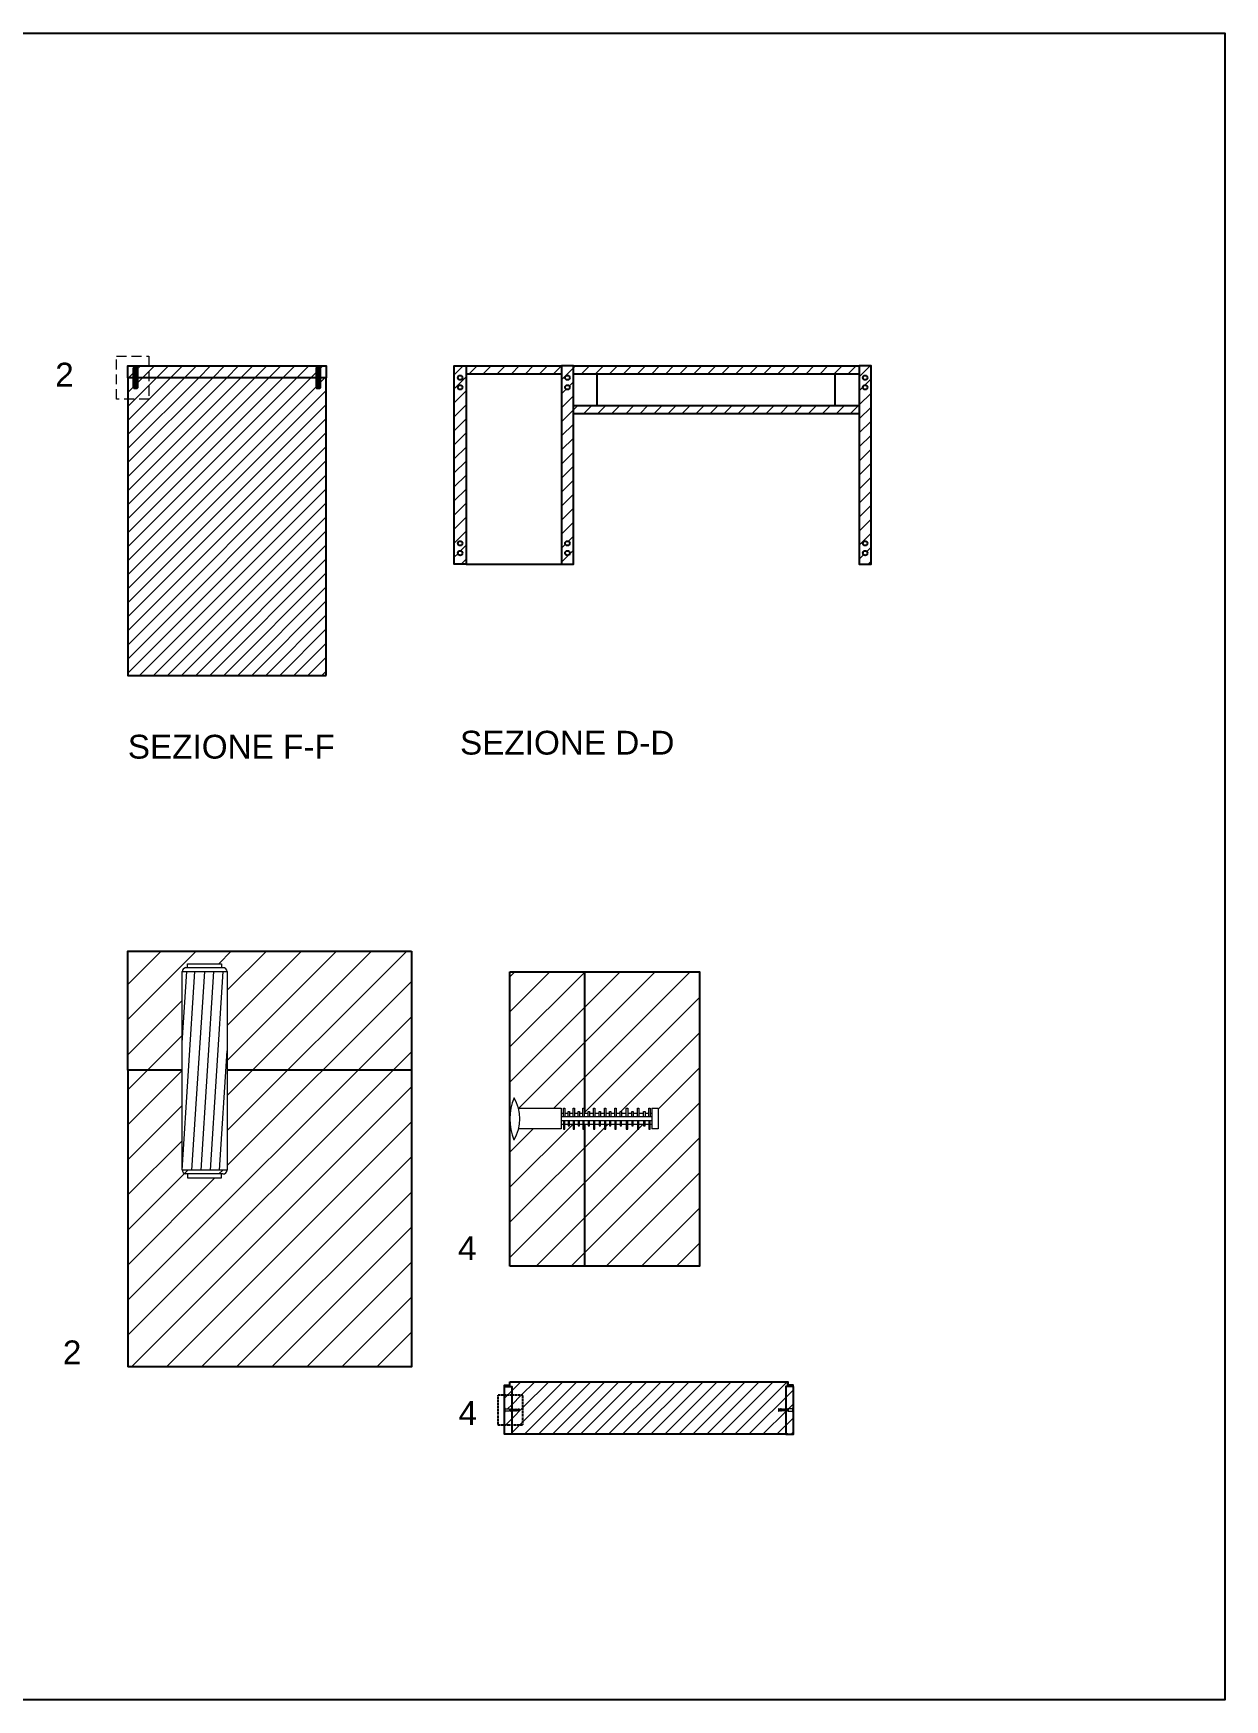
# Model space of a CAD drawing. Header units: centimetres. Extents: x -564 to 600, y 644 to 1064.
# Drawn here: x -269.9 to 30.2, y 644 to 1064 of the extents above; entities that cross this region are included whole.
import ezdxf

# ---------------------------------------------------------------- set-up
doc = ezdxf.new("R2010")
doc.units = ezdxf.units.CM
doc.header["$MEASUREMENT"] = 0
doc.linetypes.add('HIDDEN', pattern=[0.375, 0.25, -0.125])
for name, color, linetype, lineweight in [('dettagli', 4, 'Continuous', 13), ('linee sezioni', 3, 'Continuous', 25), ('quote', 7, 'Continuous', 5), ('trame', 6, 'Continuous', 9)]:
    doc.layers.add(name, color=color, linetype=linetype, lineweight=lineweight)
doc.styles.get("Standard").update_dxf_attribs({"font": 'Arial.ttf'})
pattern_1 = [(45, (-2963.3135, -5277.5656), (-1.76776695, 1.76776695), [])]
pattern_2 = [(45, (-2961.3123, -5195.9218), (-1.76776695, 1.76776695), [])]

msp = doc.modelspace()

# ---------------------------------------------------------------- hatches: boundary and pattern name
at = {"layer": 'trame'}
h = msp.add_hatch(dxfattribs=at)
h.set_pattern_fill('ANSI31', color=256, scale=20)
h.set_pattern_definition(pattern_2)
h.paths.add_polyline_path([(-246.14, 980.18), (-246.14, 977.18), (-244.77, 977.18), (-244.77, 979.66, -0.278503), (-244.68, 979.76), (-244.63, 979.76), (-244.63, 979.86), (-243.78, 979.86), (-243.78, 979.76), (-243.74, 979.76, -0.414214), (-243.63, 979.66), (-243.63, 977.18), (-198.71, 977.18), (-198.71, 979.66, -0.278503), (-198.62, 979.76), (-198.57, 979.76), (-198.57, 979.86), (-197.72, 979.86), (-197.72, 979.76), (-197.68, 979.76, -0.414214), (-197.57, 979.66), (-197.57, 977.18), (-196.14, 977.18), (-196.14, 980.18)])
h = msp.add_hatch(dxfattribs=at)
h.set_pattern_fill('ANSI31', color=256, scale=20)
h.set_pattern_definition([(45, (-2961.3123, -5195.9218), (-1.76776695, 1.76776695), [])])
h.paths.add_polyline_path([(-160.88, 980.18), (-163.88, 980.18), (-163.88, 930.18), (-160.88, 930.18)])
h.paths.add_polyline_path([(-162.95, 974.76, -1), (-161.81, 974.76, -1)], flags=16)
h.paths.add_polyline_path([(-162.95, 977.22, -1), (-161.81, 977.22, -1)], flags=16)
h.paths.add_polyline_path([(-161.81, 935.46, -1), (-162.95, 935.46, -1)], flags=16)
h.paths.add_polyline_path([(-161.81, 933, -1), (-162.95, 933, -1)], flags=16)
h.paths.add_polyline_path([(-160.88, 980.18), (-160.88, 978.18), (-136.88, 978.18), (-136.88, 980.18)])
h.paths.add_polyline_path([(-136.88, 930.18), (-133.88, 930.18), (-133.88, 980.18), (-136.88, 980.18)])
h.paths.add_polyline_path([(-135.95, 974.76, -1), (-134.81, 974.76, -1)], flags=16)
h.paths.add_polyline_path([(-135.95, 977.22, -1), (-134.81, 977.22, -1)], flags=16)
h.paths.add_polyline_path([(-134.81, 935.46, -1), (-135.95, 935.46, -1)], flags=16)
h.paths.add_polyline_path([(-134.81, 933, -1), (-135.95, 933, -1)], flags=16)
h.paths.add_polyline_path([(-133.88, 970.18), (-133.88, 968.18), (-61.88, 968.18), (-61.88, 970.18)])
h.paths.add_polyline_path([(-61.88, 978.18), (-61.88, 980.18), (-133.88, 980.18), (-133.88, 978.18)])
h.paths.add_polyline_path([(-61.88, 930.18), (-58.88, 930.18), (-58.88, 980.18), (-61.88, 980.18)])
h.paths.add_polyline_path([(-60.92, 974.76, -1), (-59.78, 974.76, -1)], flags=16)
h.paths.add_polyline_path([(-60.92, 977.22, -1), (-59.78, 977.22, -1)], flags=16)
h.paths.add_polyline_path([(-59.78, 935.46, -1), (-60.92, 935.46, -1)], flags=16)
h.paths.add_polyline_path([(-59.78, 933, -1), (-60.92, 933, -1)], flags=16)
h = msp.add_hatch(dxfattribs=at)
h.set_pattern_fill('ANSI31', color=256, scale=20)
h.set_pattern_definition(pattern_2)
h.paths.add_polyline_path([(-196.14, 977.18), (-197.57, 977.18), (-197.57, 974.66), (-197.57, 974.56), (-197.72, 974.56), (-197.72, 974.46), (-198.57, 974.46), (-198.62, 974.56), (-198.71, 974.56), (-198.71, 974.66), (-198.71, 977.18), (-243.63, 977.18), (-243.63, 974.66), (-243.63, 974.56), (-243.78, 974.56), (-243.78, 974.46), (-244.63, 974.46), (-244.68, 974.56), (-244.77, 974.56), (-244.77, 974.66), (-244.77, 977.18), (-246.14, 977.18), (-246.14, 902.18), (-196.14, 902.18)])
h = msp.add_hatch(dxfattribs=at)
h.set_pattern_fill('ANSI31', color=256, scale=50)
h.set_pattern_definition([(45, (1693.345, -559.668), (-4.419417, 4.419417), [])])
h.paths.add_polyline_path([(-174.69, 832.64), (-246.14, 832.64), (-246.14, 802.64), (-232.47, 802.64), (-232.47, 827.5, -0.278503), (-231.57, 828.5), (-231.07, 828.5), (-231.07, 829.5), (-222.57, 829.5), (-222.57, 828.5), (-222.21, 828.5, -0.414214), (-221.07, 827.5), (-221.07, 802.64), (-174.69, 802.64)])
h.paths.add_polyline_path([(-174.69, 802.64), (-221.07, 802.64), (-221.07, 777.5), (-232.47, 777.5, 0.278503), (-231.57, 776.5), (-222.57, 776.5), (-222.57, 775.5), (-231.07, 775.5), (-231.07, 776.5), (-231.57, 776.5, -0.278503), (-232.47, 777.5), (-232.47, 802.64), (-246.14, 802.64), (-246.14, 727.92), (-174.69, 727.92)])
h = msp.add_hatch(dxfattribs=at)
h.set_pattern_fill('ANSI31', color=256, scale=50)
h.set_pattern_definition([(45, (3522.7093, 865.9874), (-4.419417, 4.419417), [])])
h.paths.add_polyline_path([(-131.04, 827.43), (-149.85, 827.43), (-149.85, 790.26, -0.09707), (-148.82, 795.68, -0.068614), (-147.72, 793.08), (-136.94, 793.08), (-136.94, 791.83), (-136.38, 791.83), (-136.38, 793.08), (-136.02, 793.08), (-136.02, 791.83), (-135.2, 791.83), (-135.2, 792.29), (-134.85, 792.29), (-134.85, 791.83), (-133.95, 791.83), (-133.95, 793.08), (-133.6, 793.08), (-133.6, 791.83), (-132.67, 791.83), (-132.67, 792.29), (-132.31, 792.29), (-132.31, 791.83), (-131.49, 791.83), (-131.49, 793.08), (-131.04, 793.08)])
h.paths.add_polyline_path([(-102.06, 827.43), (-131.04, 827.43), (-131.04, 791.83), (-130.14, 791.83), (-130.14, 792.29), (-129.78, 792.29), (-129.78, 791.83), (-128.82, 791.83), (-128.82, 793.08), (-128.46, 793.08), (-128.46, 791.83), (-127.39, 791.83), (-127.39, 792.29), (-127.03, 792.29), (-127.03, 791.83), (-126.03, 791.83), (-126.03, 793.08), (-125.67, 793.08), (-125.67, 791.83), (-124.78, 791.83), (-124.78, 792.29), (-124.43, 792.29), (-124.43, 791.83), (-123.43, 791.83), (-123.43, 793.08), (-123.07, 793.08), (-123.07, 791.83), (-122.07, 791.83), (-122.07, 792.29), (-121.71, 792.29), (-121.71, 791.83), (-120.54, 791.83), (-120.54, 793.08), (-120.18, 793.08), (-120.18, 791.83), (-119.18, 791.83), (-119.18, 792.29), (-118.82, 792.29), (-118.82, 791.83), (-117.75, 791.83), (-117.75, 793.08), (-117.39, 793.08), (-117.39, 791.83), (-116.18, 791.83), (-116.18, 792.29), (-115.82, 792.29), (-115.82, 791.83), (-114.9, 791.83), (-114.9, 793.08), (-114.54, 793.08), (-114.54, 791.83), (-114.12, 791.83), (-114.12, 793.08), (-112.53, 793.08), (-112.53, 787.84), (-114.12, 787.84), (-114.12, 789.08), (-114.54, 789.08), (-114.54, 787.82), (-114.9, 787.82), (-114.9, 789.08), (-115.82, 789.08), (-115.82, 788.62), (-116.18, 788.62), (-116.18, 789.08), (-117.39, 789.08), (-117.39, 787.82), (-117.75, 787.82), (-117.75, 789.08), (-118.82, 789.08), (-118.82, 788.62), (-119.18, 788.62), (-119.18, 789.08), (-120.18, 789.08), (-120.18, 787.82), (-120.54, 787.82), (-120.54, 789.08), (-121.71, 789.08), (-121.71, 788.62), (-122.07, 788.62), (-122.07, 789.08), (-123.07, 789.08), (-123.07, 787.82), (-123.43, 787.82), (-123.43, 789.08), (-124.43, 789.08), (-124.43, 788.62), (-124.78, 788.62), (-124.78, 789.08), (-125.67, 789.08), (-125.67, 787.82), (-126.03, 787.82), (-126.03, 789.08), (-127.03, 789.08), (-127.03, 788.62), (-127.39, 788.62), (-127.39, 789.08), (-128.46, 789.08), (-128.46, 787.82), (-128.82, 787.82), (-128.82, 789.08), (-129.78, 789.08), (-129.78, 788.62), (-130.14, 788.62), (-130.14, 789.08), (-131.04, 789.08), (-131.04, 753.24), (-102.06, 753.24)])
h.paths.add_polyline_path([(-131.04, 787.82), (-131.49, 787.82), (-131.49, 789.08), (-132.31, 789.08), (-132.31, 788.62), (-132.67, 788.62), (-132.67, 789.08), (-133.6, 789.08), (-133.6, 787.82), (-133.95, 787.82), (-133.95, 789.08), (-134.85, 789.08), (-134.85, 788.62), (-135.2, 788.62), (-135.2, 789.08), (-136.02, 789.08), (-136.02, 787.82), (-136.38, 787.82), (-136.38, 789.08), (-136.94, 789.08), (-136.94, 787.84), (-147.69, 787.84, -0.073412), (-148.85, 785.06, -0.092942), (-149.85, 790.26), (-149.85, 753.24), (-131.04, 753.24)])
h = msp.add_hatch(dxfattribs=at)
h.set_pattern_fill('ANSI31', color=256, scale=20)
h.set_pattern_definition(pattern_1)
h.paths.add_polyline_path([(-149.39, 720.71), (-151.27, 720.71), (-151.27, 717.01, -0.094492), (-151.17, 717.54), (-151.05, 717.54), (-151.05, 717.28), (-149.98, 717.28), (-149.98, 717.15), (-149.92, 717.15), (-149.92, 717.28), (-149.89, 717.28), (-149.89, 717.15), (-149.81, 717.15), (-149.81, 717.2), (-149.77, 717.2), (-149.77, 717.15), (-149.68, 717.15), (-149.68, 717.28), (-149.64, 717.28), (-149.64, 717.15), (-149.55, 717.15), (-149.55, 717.2), (-149.52, 717.2), (-149.52, 717.15), (-149.43, 717.15), (-149.43, 717.28), (-149.39, 717.28)])
h.paths.add_polyline_path([(-149.39, 722.92), (-151.27, 722.92), (-151.27, 720.71), (-149.39, 720.71)])
h.paths.add_polyline_path([(-149.85, 723.25), (-151.21, 723.25), (-151.21, 722.92), (-149.85, 722.92)])
h.paths.add_polyline_path([(-149.39, 713.29), (-151.27, 713.29), (-151.27, 710.91), (-149.39, 710.91)])
h.paths.add_polyline_path([(-80.31, 722.92), (-79.85, 722.92), (-79.85, 724.12), (-144.45, 724.12), (-149.85, 724.12), (-149.85, 722.92), (-149.39, 722.92), (-149.39, 720.71), (-146.59, 720.71), (-146.59, 713.29), (-149.39, 713.29), (-149.39, 710.91), (-144.45, 710.91), (-80.31, 710.91), (-80.31, 716.88), (-80.4, 716.88), (-80.4, 716.83), (-80.44, 716.83), (-80.44, 716.88), (-80.54, 716.88), (-80.54, 716.75), (-80.57, 716.75), (-80.57, 716.88), (-80.68, 716.88), (-80.68, 716.83), (-80.72, 716.83), (-80.72, 716.88), (-80.82, 716.88), (-80.82, 716.75), (-80.85, 716.75), (-80.85, 716.88), (-80.94, 716.88), (-80.94, 716.83), (-80.98, 716.83), (-80.98, 716.88), (-81.08, 716.88), (-81.08, 716.75), (-81.11, 716.75), (-81.11, 716.88), (-81.21, 716.88), (-81.21, 716.83), (-81.25, 716.83), (-81.25, 716.88), (-81.36, 716.88), (-81.36, 716.75), (-81.4, 716.75), (-81.4, 716.88), (-81.5, 716.88), (-81.5, 716.83), (-81.54, 716.83), (-81.54, 716.88), (-81.64, 716.88), (-81.64, 716.75), (-81.68, 716.75), (-81.68, 716.88), (-81.8, 716.88), (-81.8, 716.83), (-81.84, 716.83), (-81.84, 716.88), (-81.93, 716.88), (-81.93, 716.75), (-82.01, 716.75), (-82.01, 716.75), (-82.17, 716.75), (-82.17, 717.28), (-82.01, 717.28), (-82.01, 717.06), (-81.84, 717.06), (-81.84, 717.2), (-81.8, 717.2), (-81.8, 717.15), (-81.68, 717.15), (-81.68, 717.28), (-81.64, 717.28), (-81.64, 717.15), (-81.54, 717.15), (-81.54, 717.2), (-81.5, 717.2), (-81.5, 717.15), (-81.4, 717.15), (-81.4, 717.28), (-81.36, 717.28), (-81.36, 717.15), (-81.25, 717.15), (-81.25, 717.2), (-81.21, 717.2), (-81.21, 717.15), (-81.11, 717.15), (-81.11, 717.28), (-81.08, 717.28), (-81.08, 717.15), (-80.98, 717.15), (-80.98, 717.2), (-80.94, 717.2), (-80.94, 717.15), (-80.85, 717.15), (-80.85, 717.28), (-80.82, 717.28), (-80.82, 717.15), (-80.72, 717.15), (-80.72, 717.2), (-80.68, 717.2), (-80.68, 717.15), (-80.57, 717.15), (-80.57, 717.28), (-80.54, 717.28), (-80.54, 717.15), (-80.44, 717.15), (-80.44, 717.2), (-80.4, 717.2), (-80.4, 717.15), (-80.31, 717.15)])
h.paths.add_polyline_path([(-78.43, 722.92), (-80.31, 722.92), (-80.31, 717.15), (-80.4, 717.15), (-80.4, 717.06), (-80.19, 717.06), (-80.19, 717.2), (-80.15, 717.2), (-80.15, 717.15), (-80.06, 717.15), (-80.06, 717.28), (-80.02, 717.28), (-80.02, 717.15), (-79.93, 717.15), (-79.93, 717.2), (-79.9, 717.2), (-79.9, 717.15), (-79.82, 717.15), (-79.82, 717.28), (-79.78, 717.28), (-79.78, 717.15), (-79.72, 717.15), (-79.72, 717.28), (-78.65, 717.28), (-78.65, 717.54), (-78.54, 717.54, -0.094492), (-78.43, 717.01)])
h.paths.add_polyline_path([(-78.43, 717.01, 0.094492), (-78.54, 717.54), (-78.65, 717.54), (-78.65, 717.28), (-79.72, 717.28), (-79.72, 717.15), (-79.72, 716.88), (-79.78, 716.88), (-79.78, 716.75), (-79.82, 716.75), (-79.82, 716.88), (-79.9, 716.88), (-79.9, 716.83), (-79.93, 716.83), (-79.93, 716.88), (-80.02, 716.88), (-80.02, 716.75), (-80.06, 716.75), (-80.06, 716.88), (-80.15, 716.88), (-80.15, 716.83), (-80.19, 716.83), (-80.19, 716.88), (-80.27, 716.88), (-80.27, 716.75), (-80.31, 716.75), (-80.31, 710.91), (-78.43, 710.91)])
h.paths.add_polyline_path([(-78.65, 717.28), (-79.72, 717.28), (-79.72, 717.15), (-79.72, 716.75), (-78.65, 716.75, -0.129331)], flags=16)
h.paths.add_polyline_path([(-78.54, 717.54, 0.068614), (-78.65, 717.28), (-78.65, 716.74, 0.068614), (-78.54, 716.48), (-78.53, 716.48, 0.190687)])
h = msp.add_hatch(dxfattribs=at)
h.set_pattern_fill('ANSI31', color=256, scale=20)
h.set_pattern_definition(pattern_1)
h.paths.add_polyline_path([(-146.59, 720.71), (-149.39, 720.71), (-149.39, 717.15), (-149.3, 717.15), (-149.3, 717.2), (-149.26, 717.2), (-149.26, 717.15), (-149.17, 717.15), (-149.17, 717.28), (-149.13, 717.28), (-149.13, 717.15), (-149.02, 717.15), (-149.02, 717.2), (-148.99, 717.2), (-148.99, 717.15), (-148.89, 717.15), (-148.89, 717.28), (-148.85, 717.28), (-148.85, 717.15), (-148.76, 717.15), (-148.76, 717.2), (-148.73, 717.2), (-148.73, 717.15), (-148.63, 717.15), (-148.63, 717.28), (-148.59, 717.28), (-148.59, 717.15), (-148.49, 717.15), (-148.49, 717.2), (-148.46, 717.2), (-148.46, 717.15), (-148.34, 717.15), (-148.34, 717.28), (-148.3, 717.28), (-148.3, 717.15), (-148.2, 717.15), (-148.2, 717.2), (-148.17, 717.2), (-148.17, 717.15), (-148.06, 717.15), (-148.06, 717.28), (-148.02, 717.28), (-148.02, 717.15), (-147.9, 717.15), (-147.9, 717.2), (-147.87, 717.2), (-147.87, 717.15), (-147.77, 717.15), (-147.77, 717.28), (-147.74, 717.28), (-147.74, 717.15), (-147.7, 717.15), (-147.7, 717.28), (-147.54, 717.28), (-147.54, 716.75), (-147.7, 716.75), (-147.7, 716.88), (-147.74, 716.88), (-147.74, 716.75), (-147.77, 716.75), (-147.77, 716.88), (-147.87, 716.88), (-147.87, 716.83), (-147.9, 716.83), (-147.9, 716.88), (-148.02, 716.88), (-148.02, 716.75), (-148.06, 716.75), (-148.06, 716.88), (-148.17, 716.88), (-148.17, 716.83), (-148.2, 716.83), (-148.2, 716.88), (-148.3, 716.88), (-148.3, 716.75), (-148.34, 716.75), (-148.34, 716.88), (-148.46, 716.88), (-148.46, 716.83), (-148.49, 716.83), (-148.49, 716.88), (-148.59, 716.88), (-148.59, 716.75), (-148.63, 716.75), (-148.63, 716.88), (-148.73, 716.88), (-148.73, 716.83), (-148.76, 716.83), (-148.76, 716.88), (-148.85, 716.88), (-148.85, 716.75), (-148.89, 716.75), (-148.89, 716.88), (-148.99, 716.88), (-148.99, 716.83), (-149.02, 716.83), (-149.02, 716.88), (-149.13, 716.88), (-149.13, 716.75), (-149.17, 716.75), (-149.17, 716.88), (-149.26, 716.88), (-149.26, 716.83), (-149.3, 716.83), (-149.3, 716.88), (-149.39, 716.88), (-149.39, 713.29), (-146.59, 713.29)])
h = msp.add_hatch(dxfattribs=at)
h.set_pattern_fill('ANSI31', color=256, scale=20)
h.set_pattern_definition(pattern_1)
h.paths.add_polyline_path([(-149.39, 716.75), (-149.43, 716.75), (-149.43, 716.88), (-149.52, 716.88), (-149.52, 716.83), (-149.55, 716.83), (-149.55, 716.88), (-149.64, 716.88), (-149.64, 716.75), (-149.68, 716.75), (-149.68, 716.88), (-149.77, 716.88), (-149.77, 716.83), (-149.81, 716.83), (-149.81, 716.88), (-149.89, 716.88), (-149.89, 716.75), (-149.92, 716.75), (-149.92, 716.88), (-149.98, 716.88), (-149.98, 716.75), (-151.05, 716.75), (-151.05, 716.48), (-151.17, 716.48, -0.091916), (-151.27, 716.99), (-151.27, 713.29), (-149.39, 713.29)])

# ---------------------------------------------------------------- linework, layer by layer
at = {"color": 7}
msp.add_lwpolyline([(-563.77, 644), (-563.77, 1064), (30.23, 1064), (30.23, 644), (-563.77, 644)], dxfattribs=at)
at = {"color": 0, "linetype": 'HIDDEN', "lineweight": 5, "ltscale": 10}
msp.add_lwpolyline([(-240.81, 971.78), (-248.97, 971.78), (-248.97, 982.61), (-240.81, 982.61), (-240.81, 971.78)], dxfattribs=at)
for points in [[(-244.77, 977.18), (-246.14, 977.18)], [(-198.71, 977.18), (-243.63, 977.18)], [(-174.69, 802.64), (-221.07, 802.64)]]:
    msp.add_lwpolyline(points)
at = {"linetype": 'HIDDEN'}
msp.add_lwpolyline([(-146.59, 720.71), (-152.93, 720.71), (-152.93, 713.29), (-146.59, 713.29), (-146.59, 720.71)], dxfattribs=at)
at = {"layer": 'dettagli'}
for p, q in [((-244.77, 974.66), (-244.45, 979.66)), ((-244.77, 977.87), (-244.65, 979.66)), ((-244.52, 974.66), (-244.2, 979.66)), ((-244.29, 974.66), (-243.97, 979.66)), ((-244.06, 974.66), (-243.73, 979.66)), ((-243.74, 979.76), (-243.78, 979.76)), ((-198.71, 974.66), (-198.38, 979.66)), ((-198.71, 977.87), (-198.59, 979.66)), ((-198.46, 974.66), (-198.14, 979.66)), ((-198.23, 974.66), (-197.9, 979.66)), ((-197.99, 974.66), (-197.67, 979.66)), ((-197.68, 979.76), (-197.72, 979.76)), ((-243.82, 974.66), (-243.63, 977.67)), ((-243.74, 974.56), (-243.78, 974.56)), ((-197.76, 974.66), (-197.57, 977.67)), ((-197.68, 974.56), (-197.72, 974.56)), ((-232.47, 777.5), (-229.24, 827.5)), ((-232.47, 809.54), (-231.31, 827.5)), ((-230, 777.5), (-226.77, 827.5)), ((-227.67, 777.5), (-224.44, 827.5)), ((-225.34, 777.5), (-222.11, 827.5)), ((-222.21, 828.5), (-222.57, 828.5)), ((-223.01, 777.5), (-221.07, 807.58)), ((-136.94, 793.08), (-136.94, 787.84)), ((-114.12, 793.08), (-114.12, 787.84)), ((-136.94, 789.08), (-136.38, 789.08)), ((-136.02, 789.08), (-135.2, 789.08)), ((-134.85, 789.08), (-133.95, 789.08)), ((-133.6, 789.08), (-132.67, 789.08)), ((-132.31, 789.08), (-131.49, 789.08)), ((-131.13, 789.08), (-130.14, 789.08)), ((-129.78, 789.08), (-128.82, 789.08)), ((-128.46, 789.08), (-127.39, 789.08)), ((-127.03, 789.08), (-126.03, 789.08)), ((-125.67, 789.08), (-124.78, 789.08)), ((-124.43, 789.08), (-123.43, 789.08)), ((-123.07, 789.08), (-122.07, 789.08)), ((-121.71, 789.08), (-120.54, 789.08)), ((-120.18, 789.08), (-119.18, 789.08)), ((-118.82, 789.08), (-117.75, 789.08)), ((-117.39, 789.08), (-116.18, 789.08)), ((-115.82, 789.08), (-114.9, 789.08)), ((-114.54, 789.08), (-114.12, 789.08)), ((-222.21, 776.5), (-222.57, 776.5)), ((-149.98, 717.28), (-149.98, 716.75)), ((-149.98, 716.88), (-149.92, 716.88)), ((-149.89, 716.88), (-149.81, 716.88)), ((-149.77, 716.88), (-149.68, 716.88)), ((-149.64, 716.88), (-149.55, 716.88)), ((-149.52, 716.88), (-149.43, 716.88)), ((-149.4, 716.88), (-149.3, 716.88)), ((-149.26, 716.88), (-149.17, 716.88)), ((-149.13, 716.88), (-149.02, 716.88)), ((-148.99, 716.88), (-148.89, 716.88)), ((-148.85, 716.88), (-148.76, 716.88)), ((-148.73, 716.88), (-148.63, 716.88)), ((-148.59, 716.88), (-148.49, 716.88)), ((-148.46, 716.88), (-148.34, 716.88)), ((-148.3, 716.88), (-148.2, 716.88)), ((-148.17, 716.88), (-148.06, 716.88)), ((-148.02, 716.88), (-147.9, 716.88)), ((-147.87, 716.88), (-147.77, 716.88)), ((-147.74, 716.88), (-147.7, 716.88)), ((-147.7, 717.28), (-147.7, 716.75)), ((-82.01, 717.28), (-82.01, 716.75)), ((-81.96, 716.88), (-82.01, 716.88)), ((-81.84, 716.88), (-81.93, 716.88)), ((-81.68, 716.88), (-81.8, 716.88)), ((-81.54, 716.88), (-81.64, 716.88)), ((-81.4, 716.88), (-81.5, 716.88)), ((-81.25, 716.88), (-81.36, 716.88)), ((-81.11, 716.88), (-81.21, 716.88)), ((-80.98, 716.88), (-81.08, 716.88)), ((-80.85, 716.88), (-80.94, 716.88)), ((-80.72, 716.88), (-80.82, 716.88)), ((-80.57, 716.88), (-80.68, 716.88)), ((-80.44, 716.88), (-80.54, 716.88)), ((-80.3, 716.88), (-80.4, 716.88)), ((-80.19, 716.88), (-80.27, 716.88)), ((-80.06, 716.88), (-80.15, 716.88)), ((-79.93, 716.88), (-80.02, 716.88)), ((-79.82, 716.88), (-79.9, 716.88)), ((-79.72, 716.88), (-79.78, 716.88)), ((-79.72, 717.28), (-79.72, 716.75))]:
    msp.add_line(p, q, dxfattribs=at)
for points in [[(-244.2, 979.66), (-243.63, 979.66), (-243.63, 974.66), (-244.77, 974.66), (-244.77, 979.66), (-244.2, 979.66)], [(-244.63, 979.76), (-244.63, 979.86), (-243.78, 979.86), (-243.78, 979.76), (-244.68, 979.76)], [(-198.14, 979.66), (-197.57, 979.66), (-197.57, 974.66), (-198.71, 974.66), (-198.71, 979.66), (-198.14, 979.66)], [(-198.57, 979.76), (-198.57, 979.86), (-197.72, 979.86), (-197.72, 979.76), (-198.62, 979.76)], [(-244.63, 974.56), (-244.63, 974.46), (-243.78, 974.46), (-243.78, 974.56), (-244.68, 974.56)], [(-198.57, 974.56), (-198.57, 974.46), (-197.72, 974.46), (-197.72, 974.56), (-198.62, 974.56)], [(-226.77, 827.5), (-221.07, 827.5), (-221.07, 777.5), (-232.47, 777.5), (-232.47, 827.5), (-226.77, 827.5)], [(-231.07, 828.5), (-231.07, 829.5), (-222.57, 829.5), (-222.57, 828.5), (-231.57, 828.5)], [(-147.72, 793.08), (-136.94, 793.08)], [(-136.94, 791.83), (-136.38, 791.83)], [(-136.94, 790.96), (-114.12, 790.96)], [(-136.94, 789.95), (-114.12, 789.95)], [(-136.38, 790.96), (-136.38, 793.08), (-136.02, 793.08), (-136.02, 790.96)], [(-136.38, 789.95), (-136.38, 787.82), (-136.02, 787.82), (-136.02, 789.95)], [(-136.02, 791.83), (-135.2, 791.83)], [(-135.2, 790.96), (-135.2, 792.29), (-134.85, 792.29), (-134.85, 790.96)], [(-135.2, 789.95), (-135.2, 788.62), (-134.85, 788.62), (-134.85, 789.95)], [(-134.85, 791.83), (-133.95, 791.83)], [(-133.95, 790.96), (-133.95, 793.08), (-133.6, 793.08), (-133.6, 790.96)], [(-133.95, 789.95), (-133.95, 787.82), (-133.6, 787.82), (-133.6, 789.95)], [(-133.6, 791.83), (-132.67, 791.83)], [(-132.67, 790.96), (-132.67, 792.29), (-132.31, 792.29), (-132.31, 790.96)], [(-132.67, 789.95), (-132.67, 788.62), (-132.31, 788.62), (-132.31, 789.95)], [(-132.31, 791.83), (-131.49, 791.83)], [(-131.49, 790.96), (-131.49, 793.08), (-131.13, 793.08), (-131.13, 790.96)], [(-131.49, 789.95), (-131.49, 787.82), (-131.13, 787.82), (-131.13, 789.95)], [(-131.13, 791.83), (-130.14, 791.83)], [(-130.14, 790.96), (-130.14, 792.29), (-129.78, 792.29), (-129.78, 790.96)], [(-130.14, 789.95), (-130.14, 788.62), (-129.78, 788.62), (-129.78, 789.95)], [(-129.78, 791.83), (-128.82, 791.83)], [(-128.82, 790.96), (-128.82, 793.08), (-128.46, 793.08), (-128.46, 790.96)], [(-128.82, 789.95), (-128.82, 787.82), (-128.46, 787.82), (-128.46, 789.95)], [(-128.46, 791.83), (-127.39, 791.83)], [(-127.39, 790.96), (-127.39, 792.29), (-127.03, 792.29), (-127.03, 790.96)], [(-127.39, 789.95), (-127.39, 788.62), (-127.03, 788.62), (-127.03, 789.95)], [(-127.03, 791.83), (-126.03, 791.83)], [(-126.03, 790.96), (-126.03, 793.08), (-125.67, 793.08), (-125.67, 790.96)], [(-126.03, 789.95), (-126.03, 787.82), (-125.67, 787.82), (-125.67, 789.95)], [(-125.67, 791.83), (-124.78, 791.83)], [(-124.78, 790.96), (-124.78, 792.29), (-124.43, 792.29), (-124.43, 790.96)], [(-124.78, 789.95), (-124.78, 788.62), (-124.43, 788.62), (-124.43, 789.95)], [(-124.43, 791.83), (-123.43, 791.83)], [(-123.43, 790.96), (-123.43, 793.08), (-123.07, 793.08), (-123.07, 790.96)], [(-123.43, 789.95), (-123.43, 787.82), (-123.07, 787.82), (-123.07, 789.95)], [(-123.07, 791.83), (-122.07, 791.83)], [(-122.07, 790.96), (-122.07, 792.29), (-121.71, 792.29), (-121.71, 790.96)], [(-122.07, 789.95), (-122.07, 788.62), (-121.71, 788.62), (-121.71, 789.95)], [(-121.71, 791.83), (-120.54, 791.83)], [(-120.54, 790.96), (-120.54, 793.08), (-120.18, 793.08), (-120.18, 790.96)], [(-120.54, 789.95), (-120.54, 787.82), (-120.18, 787.82), (-120.18, 789.95)], [(-120.18, 791.83), (-119.18, 791.83)], [(-119.18, 790.96), (-119.18, 792.29), (-118.82, 792.29), (-118.82, 790.96)], [(-119.18, 789.95), (-119.18, 788.62), (-118.82, 788.62), (-118.82, 789.95)], [(-118.82, 791.83), (-117.75, 791.83)], [(-117.75, 790.96), (-117.75, 793.08), (-117.39, 793.08), (-117.39, 790.96)], [(-117.75, 789.95), (-117.75, 787.82), (-117.39, 787.82), (-117.39, 789.95)], [(-117.39, 791.83), (-116.18, 791.83)], [(-116.18, 790.96), (-116.18, 792.29), (-115.82, 792.29), (-115.82, 790.96)], [(-116.18, 789.95), (-116.18, 788.62), (-115.82, 788.62), (-115.82, 789.95)], [(-115.82, 791.83), (-114.9, 791.83)], [(-114.9, 790.96), (-114.9, 793.08), (-114.54, 793.08), (-114.54, 790.96)], [(-114.9, 789.95), (-114.9, 787.82), (-114.54, 787.82), (-114.54, 789.95)], [(-114.54, 791.83), (-114.12, 791.83)], [(-114.12, 793.08), (-112.53, 793.08), (-112.53, 787.84), (-114.12, 787.84)], [(-136.94, 787.84), (-147.69, 787.84), (-147.69, 787.84)], [(-148.82, 785.12), (-148.87, 785.12)], [(-231.07, 776.5), (-231.07, 775.5), (-222.57, 775.5), (-222.57, 776.5), (-231.57, 776.5)], [(-151.06, 717.28), (-149.98, 717.28)], [(-149.98, 716.75), (-151.05, 716.75), (-151.05, 716.75)], [(-149.98, 717.15), (-149.92, 717.15)], [(-149.98, 717.06), (-147.7, 717.06)], [(-149.98, 716.96), (-147.7, 716.96)], [(-149.92, 717.06), (-149.92, 717.28), (-149.89, 717.28), (-149.89, 717.06)], [(-149.92, 716.96), (-149.92, 716.75), (-149.89, 716.75), (-149.89, 716.96)], [(-149.89, 717.15), (-149.81, 717.15)], [(-149.81, 717.06), (-149.81, 717.2), (-149.77, 717.2), (-149.77, 717.06)], [(-149.81, 716.96), (-149.81, 716.83), (-149.77, 716.83), (-149.77, 716.96)], [(-149.77, 717.15), (-149.68, 717.15)], [(-149.68, 717.06), (-149.68, 717.28), (-149.64, 717.28), (-149.64, 717.06)], [(-149.68, 716.96), (-149.68, 716.75), (-149.64, 716.75), (-149.64, 716.96)], [(-149.64, 717.15), (-149.55, 717.15)], [(-149.55, 717.06), (-149.55, 717.2), (-149.52, 717.2), (-149.52, 717.06)], [(-149.55, 716.96), (-149.55, 716.83), (-149.52, 716.83), (-149.52, 716.96)], [(-149.52, 717.15), (-149.43, 717.15)], [(-149.43, 717.06), (-149.43, 717.28), (-149.4, 717.28), (-149.4, 717.06)], [(-149.43, 716.96), (-149.43, 716.75), (-149.4, 716.75), (-149.4, 716.96)], [(-149.4, 717.15), (-149.3, 717.15)], [(-149.3, 717.06), (-149.3, 717.2), (-149.26, 717.2), (-149.26, 717.06)], [(-149.3, 716.96), (-149.3, 716.83), (-149.26, 716.83), (-149.26, 716.96)], [(-149.26, 717.15), (-149.17, 717.15)], [(-149.17, 717.06), (-149.17, 717.28), (-149.13, 717.28), (-149.13, 717.06)], [(-149.17, 716.96), (-149.17, 716.75), (-149.13, 716.75), (-149.13, 716.96)], [(-149.13, 717.15), (-149.02, 717.15)], [(-149.02, 717.06), (-149.02, 717.2), (-148.99, 717.2), (-148.99, 717.06)], [(-149.02, 716.96), (-149.02, 716.83), (-148.99, 716.83), (-148.99, 716.96)], [(-148.99, 717.15), (-148.89, 717.15)], [(-148.89, 717.06), (-148.89, 717.28), (-148.85, 717.28), (-148.85, 717.06)], [(-148.89, 716.96), (-148.89, 716.75), (-148.85, 716.75), (-148.85, 716.96)], [(-148.85, 717.15), (-148.76, 717.15)], [(-148.76, 717.06), (-148.76, 717.2), (-148.73, 717.2), (-148.73, 717.06)], [(-148.76, 716.96), (-148.76, 716.83), (-148.73, 716.83), (-148.73, 716.96)], [(-148.73, 717.15), (-148.63, 717.15)], [(-148.63, 717.06), (-148.63, 717.28), (-148.59, 717.28), (-148.59, 717.06)], [(-148.63, 716.96), (-148.63, 716.75), (-148.59, 716.75), (-148.59, 716.96)], [(-148.59, 717.15), (-148.49, 717.15)], [(-148.49, 717.06), (-148.49, 717.2), (-148.46, 717.2), (-148.46, 717.06)], [(-148.49, 716.96), (-148.49, 716.83), (-148.46, 716.83), (-148.46, 716.96)], [(-148.46, 717.15), (-148.34, 717.15)], [(-148.34, 717.06), (-148.34, 717.28), (-148.3, 717.28), (-148.3, 717.06)], [(-148.34, 716.96), (-148.34, 716.75), (-148.3, 716.75), (-148.3, 716.96)], [(-148.3, 717.15), (-148.2, 717.15)], [(-148.2, 717.06), (-148.2, 717.2), (-148.17, 717.2), (-148.17, 717.06)], [(-148.2, 716.96), (-148.2, 716.83), (-148.17, 716.83), (-148.17, 716.96)], [(-148.17, 717.15), (-148.06, 717.15)], [(-148.06, 717.06), (-148.06, 717.28), (-148.02, 717.28), (-148.02, 717.06)], [(-148.06, 716.96), (-148.06, 716.75), (-148.02, 716.75), (-148.02, 716.96)], [(-148.02, 717.15), (-147.9, 717.15)], [(-147.9, 717.06), (-147.9, 717.2), (-147.87, 717.2), (-147.87, 717.06)], [(-147.9, 716.96), (-147.9, 716.83), (-147.87, 716.83), (-147.87, 716.96)], [(-147.87, 717.15), (-147.77, 717.15)], [(-147.77, 717.06), (-147.77, 717.28), (-147.74, 717.28), (-147.74, 717.06)], [(-147.77, 716.96), (-147.77, 716.75), (-147.74, 716.75), (-147.74, 716.96)], [(-147.74, 717.15), (-147.7, 717.15)], [(-147.7, 717.28), (-147.54, 717.28), (-147.54, 716.75), (-147.7, 716.75)], [(-82.01, 717.28), (-82.17, 717.28), (-82.17, 716.75), (-82.01, 716.75)], [(-81.96, 717.15), (-82.01, 717.15)], [(-79.72, 717.06), (-82.01, 717.06)], [(-79.72, 716.96), (-82.01, 716.96)], [(-81.93, 717.06), (-81.93, 717.28), (-81.96, 717.28), (-81.96, 717.06)], [(-81.93, 716.96), (-81.93, 716.75), (-81.96, 716.75), (-81.96, 716.96)], [(-81.84, 717.15), (-81.93, 717.15)], [(-81.8, 717.06), (-81.8, 717.2), (-81.84, 717.2), (-81.84, 717.06)], [(-81.8, 716.96), (-81.8, 716.83), (-81.84, 716.83), (-81.84, 716.96)], [(-81.68, 717.15), (-81.8, 717.15)], [(-81.64, 717.06), (-81.64, 717.28), (-81.68, 717.28), (-81.68, 717.06)], [(-81.64, 716.96), (-81.64, 716.75), (-81.68, 716.75), (-81.68, 716.96)], [(-81.54, 717.15), (-81.64, 717.15)], [(-81.5, 717.06), (-81.5, 717.2), (-81.54, 717.2), (-81.54, 717.06)], [(-81.5, 716.96), (-81.5, 716.83), (-81.54, 716.83), (-81.54, 716.96)], [(-81.4, 717.15), (-81.5, 717.15)], [(-81.36, 717.06), (-81.36, 717.28), (-81.4, 717.28), (-81.4, 717.06)], [(-81.36, 716.96), (-81.36, 716.75), (-81.4, 716.75), (-81.4, 716.96)], [(-81.25, 717.15), (-81.36, 717.15)], [(-81.21, 717.06), (-81.21, 717.2), (-81.25, 717.2), (-81.25, 717.06)], [(-81.21, 716.96), (-81.21, 716.83), (-81.25, 716.83), (-81.25, 716.96)], [(-81.11, 717.15), (-81.21, 717.15)], [(-81.08, 717.06), (-81.08, 717.28), (-81.11, 717.28), (-81.11, 717.06)], [(-81.08, 716.96), (-81.08, 716.75), (-81.11, 716.75), (-81.11, 716.96)], [(-80.98, 717.15), (-81.08, 717.15)], [(-80.94, 717.06), (-80.94, 717.2), (-80.98, 717.2), (-80.98, 717.06)], [(-80.94, 716.96), (-80.94, 716.83), (-80.98, 716.83), (-80.98, 716.96)], [(-80.85, 717.15), (-80.94, 717.15)], [(-80.82, 717.06), (-80.82, 717.28), (-80.85, 717.28), (-80.85, 717.06)], [(-80.82, 716.96), (-80.82, 716.75), (-80.85, 716.75), (-80.85, 716.96)], [(-80.72, 717.15), (-80.82, 717.15)], [(-80.68, 717.06), (-80.68, 717.2), (-80.72, 717.2), (-80.72, 717.06)], [(-80.68, 716.96), (-80.68, 716.83), (-80.72, 716.83), (-80.72, 716.96)], [(-80.57, 717.15), (-80.68, 717.15)], [(-80.54, 717.06), (-80.54, 717.28), (-80.57, 717.28), (-80.57, 717.06)], [(-80.54, 716.96), (-80.54, 716.75), (-80.57, 716.75), (-80.57, 716.96)], [(-80.44, 717.15), (-80.54, 717.15)], [(-80.4, 717.06), (-80.4, 717.2), (-80.44, 717.2), (-80.44, 717.06)], [(-80.4, 716.96), (-80.4, 716.83), (-80.44, 716.83), (-80.44, 716.96)], [(-80.3, 717.15), (-80.4, 717.15)], [(-80.27, 717.06), (-80.27, 717.28), (-80.3, 717.28), (-80.3, 717.06)], [(-80.27, 716.96), (-80.27, 716.75), (-80.3, 716.75), (-80.3, 716.96)], [(-80.19, 717.15), (-80.27, 717.15)], [(-80.15, 717.06), (-80.15, 717.2), (-80.19, 717.2), (-80.19, 717.06)], [(-80.15, 716.96), (-80.15, 716.83), (-80.19, 716.83), (-80.19, 716.96)], [(-80.06, 717.15), (-80.15, 717.15)], [(-80.02, 717.06), (-80.02, 717.28), (-80.06, 717.28), (-80.06, 717.06)], [(-80.02, 716.96), (-80.02, 716.75), (-80.06, 716.75), (-80.06, 716.96)], [(-79.93, 717.15), (-80.02, 717.15)], [(-79.9, 717.06), (-79.9, 717.2), (-79.93, 717.2), (-79.93, 717.06)], [(-79.9, 716.96), (-79.9, 716.83), (-79.93, 716.83), (-79.93, 716.96)], [(-79.82, 717.15), (-79.9, 717.15)], [(-79.78, 717.06), (-79.78, 717.28), (-79.82, 717.28), (-79.82, 717.06)], [(-79.78, 716.96), (-79.78, 716.75), (-79.82, 716.75), (-79.82, 716.96)], [(-79.72, 717.15), (-79.78, 717.15)], [(-78.65, 717.28), (-79.72, 717.28)], [(-79.72, 716.75), (-78.65, 716.75), (-78.65, 716.75)], [(-78.54, 716.48), (-78.53, 716.48)]]:
    msp.add_lwpolyline(points, dxfattribs=at)
for centre, radius, start, end in [((-244.64, 979.64), 0.13, 106.8875, 169.1381), ((-243.74, 979.66), 0.107, 3.8548, 93.8548), ((-198.58, 979.64), 0.13, 106.8875, 169.1381), ((-197.67, 979.66), 0.107, 3.8548, 93.8548), ((-244.64, 974.69), 0.13, 190.8619, 253.1125), ((-243.74, 974.67), 0.107, 266.1452, 356.1452), ((-198.58, 974.69), 0.13, 190.8619, 253.1125), ((-197.67, 974.67), 0.107, 266.1452, 356.1452), ((-231.19, 827.26), 1.3, 106.8875, 169.1381), ((-222.14, 827.43), 1.07, 3.8548, 93.8548), ((-135.51, 790.33), 14.35, 158.1154, 201.2992), ((-157.67, 790.4), 10.31, 329.19, 30.81), ((-231.19, 777.75), 1.3, 190.8619, 253.1125), ((-222.14, 777.58), 1.07, 266.1452, 356.1452), ((-149.84, 717), 1.43, 158.1154, 201.2992), ((-152.06, 717.01), 1.03, 329.19, 30.81), ((-77.65, 717.01), 1.03, 149.19, 210.81), ((-79.87, 717), 1.43, 338.7008, 21.8846)]:
    msp.add_arc(centre, radius, start, end, dxfattribs=at)
at = {"layer": 'linee sezioni'}
for p, q in [((-133.88, 980.18), (-61.88, 980.18)), ((-160.88, 978.18), (-136.88, 978.18)), ((-133.88, 978.18), (-61.88, 978.18)), ((-127.88, 970.18), (-127.88, 978.18)), ((-67.88, 970.18), (-67.88, 978.18)), ((-133.88, 970.18), (-61.88, 970.18)), ((-133.88, 968.18), (-61.88, 968.18)), ((-160.88, 930.18), (-136.88, 930.18)), ((-149.85, 722.92), (-149.85, 724.12)), ((-149.85, 724.12), (-144.45, 724.12)), ((-79.85, 722.92), (-79.85, 724.12)), ((-144.45, 710.91), (-149.39, 710.91))]:
    msp.add_line(p, q, dxfattribs=at)
for points in [[(-246.14, 977.18), (-246.14, 980.18), (-196.14, 980.18), (-196.14, 977.18), (-197.57, 977.18)], [(-160.88, 980.18), (-160.88, 930.18), (-163.88, 930.18), (-163.88, 980.18), (-160.88, 980.18)], [(-160.88, 980.18), (-136.88, 980.18)], [(-136.88, 980.18), (-136.88, 930.18), (-133.88, 930.18), (-133.88, 980.18), (-136.88, 980.18)], [(-61.88, 980.18), (-61.88, 930.18), (-58.88, 930.18), (-58.88, 980.18), (-61.88, 980.18)], [(-244.77, 977.18), (-246.14, 977.18), (-246.14, 902.18), (-196.14, 902.18)], [(-198.71, 977.18), (-243.63, 977.18)], [(-196.14, 902.18), (-196.14, 977.18), (-197.57, 977.18)], [(-246.14, 802.64), (-246.14, 832.64), (-174.69, 832.64)], [(-174.69, 832.64), (-174.69, 727.92), (-246.14, 727.92)], [(-149.85, 753.24), (-149.85, 827.43)], [(-149.85, 827.43), (-102.06, 827.43), (-102.06, 753.24), (-149.85, 753.24)], [(-131.04, 827.43), (-131.04, 791.83)], [(-232.47, 802.64), (-246.14, 802.64), (-246.14, 727.92)], [(-232.47, 802.64), (-246.14, 802.64)], [(-174.69, 802.64), (-221.07, 802.64)], [(-131.04, 789.08), (-131.04, 753.24)], [(-151.27, 722.92), (-149.39, 722.92), (-149.39, 717.15)], [(-149.39, 716.88), (-149.39, 710.91), (-151.27, 710.91), (-151.27, 722.92)], [(-151.21, 722.92), (-151.21, 723.25), (-149.85, 723.25)], [(-144.45, 724.12), (-79.85, 724.12), (-79.85, 722.92)], [(-78.43, 722.92), (-80.31, 722.92), (-80.31, 717.15)], [(-80.31, 716.88), (-80.31, 710.91), (-78.43, 710.91), (-78.43, 722.92)], [(-78.5, 722.92), (-78.5, 723.25), (-79.85, 723.25)], [(-79.85, 710.91), (-79.85, 710.91), (-144.45, 710.91)]]:
    msp.add_lwpolyline(points, dxfattribs=at)
for centre in [(-162.38, 977.22), (-162.38, 974.76), (-135.38, 977.22), (-135.38, 974.76), (-60.35, 977.22), (-60.35, 974.76), (-162.38, 935.46), (-162.38, 933), (-135.38, 935.46), (-135.38, 933), (-60.35, 935.46), (-60.35, 933)]:
    msp.add_circle(centre, 0.571, dxfattribs=at)

# ---------------------------------------------------------------- texts
at = {"char_height": 6, "attachment_point": 1}
for s, insert in [('2', (-264.43, 980.98)), ('4', (-162.94, 760.82)), ('2', (-262.51, 734.54)), ('4', (-162.79, 719.24))]:
    msp.add_mtext_dynamic_manual_height_columns(s, width=6.9072, gutter_width=1, heights=[0], dxfattribs=dict(at, insert=insert))
at = {"layer": 'quote', "char_height": 6, "attachment_point": 1}
for s, insert in [('SEZIONE F-F', (-246.14, 887.2)), ('SEZIONE D-D', (-162.43, 888.21))]:
    msp.add_mtext_dynamic_manual_height_columns(s, width=84.0633, gutter_width=1, heights=[0], dxfattribs=dict(at, insert=insert))

doc.saveas('drawing.dxf')
